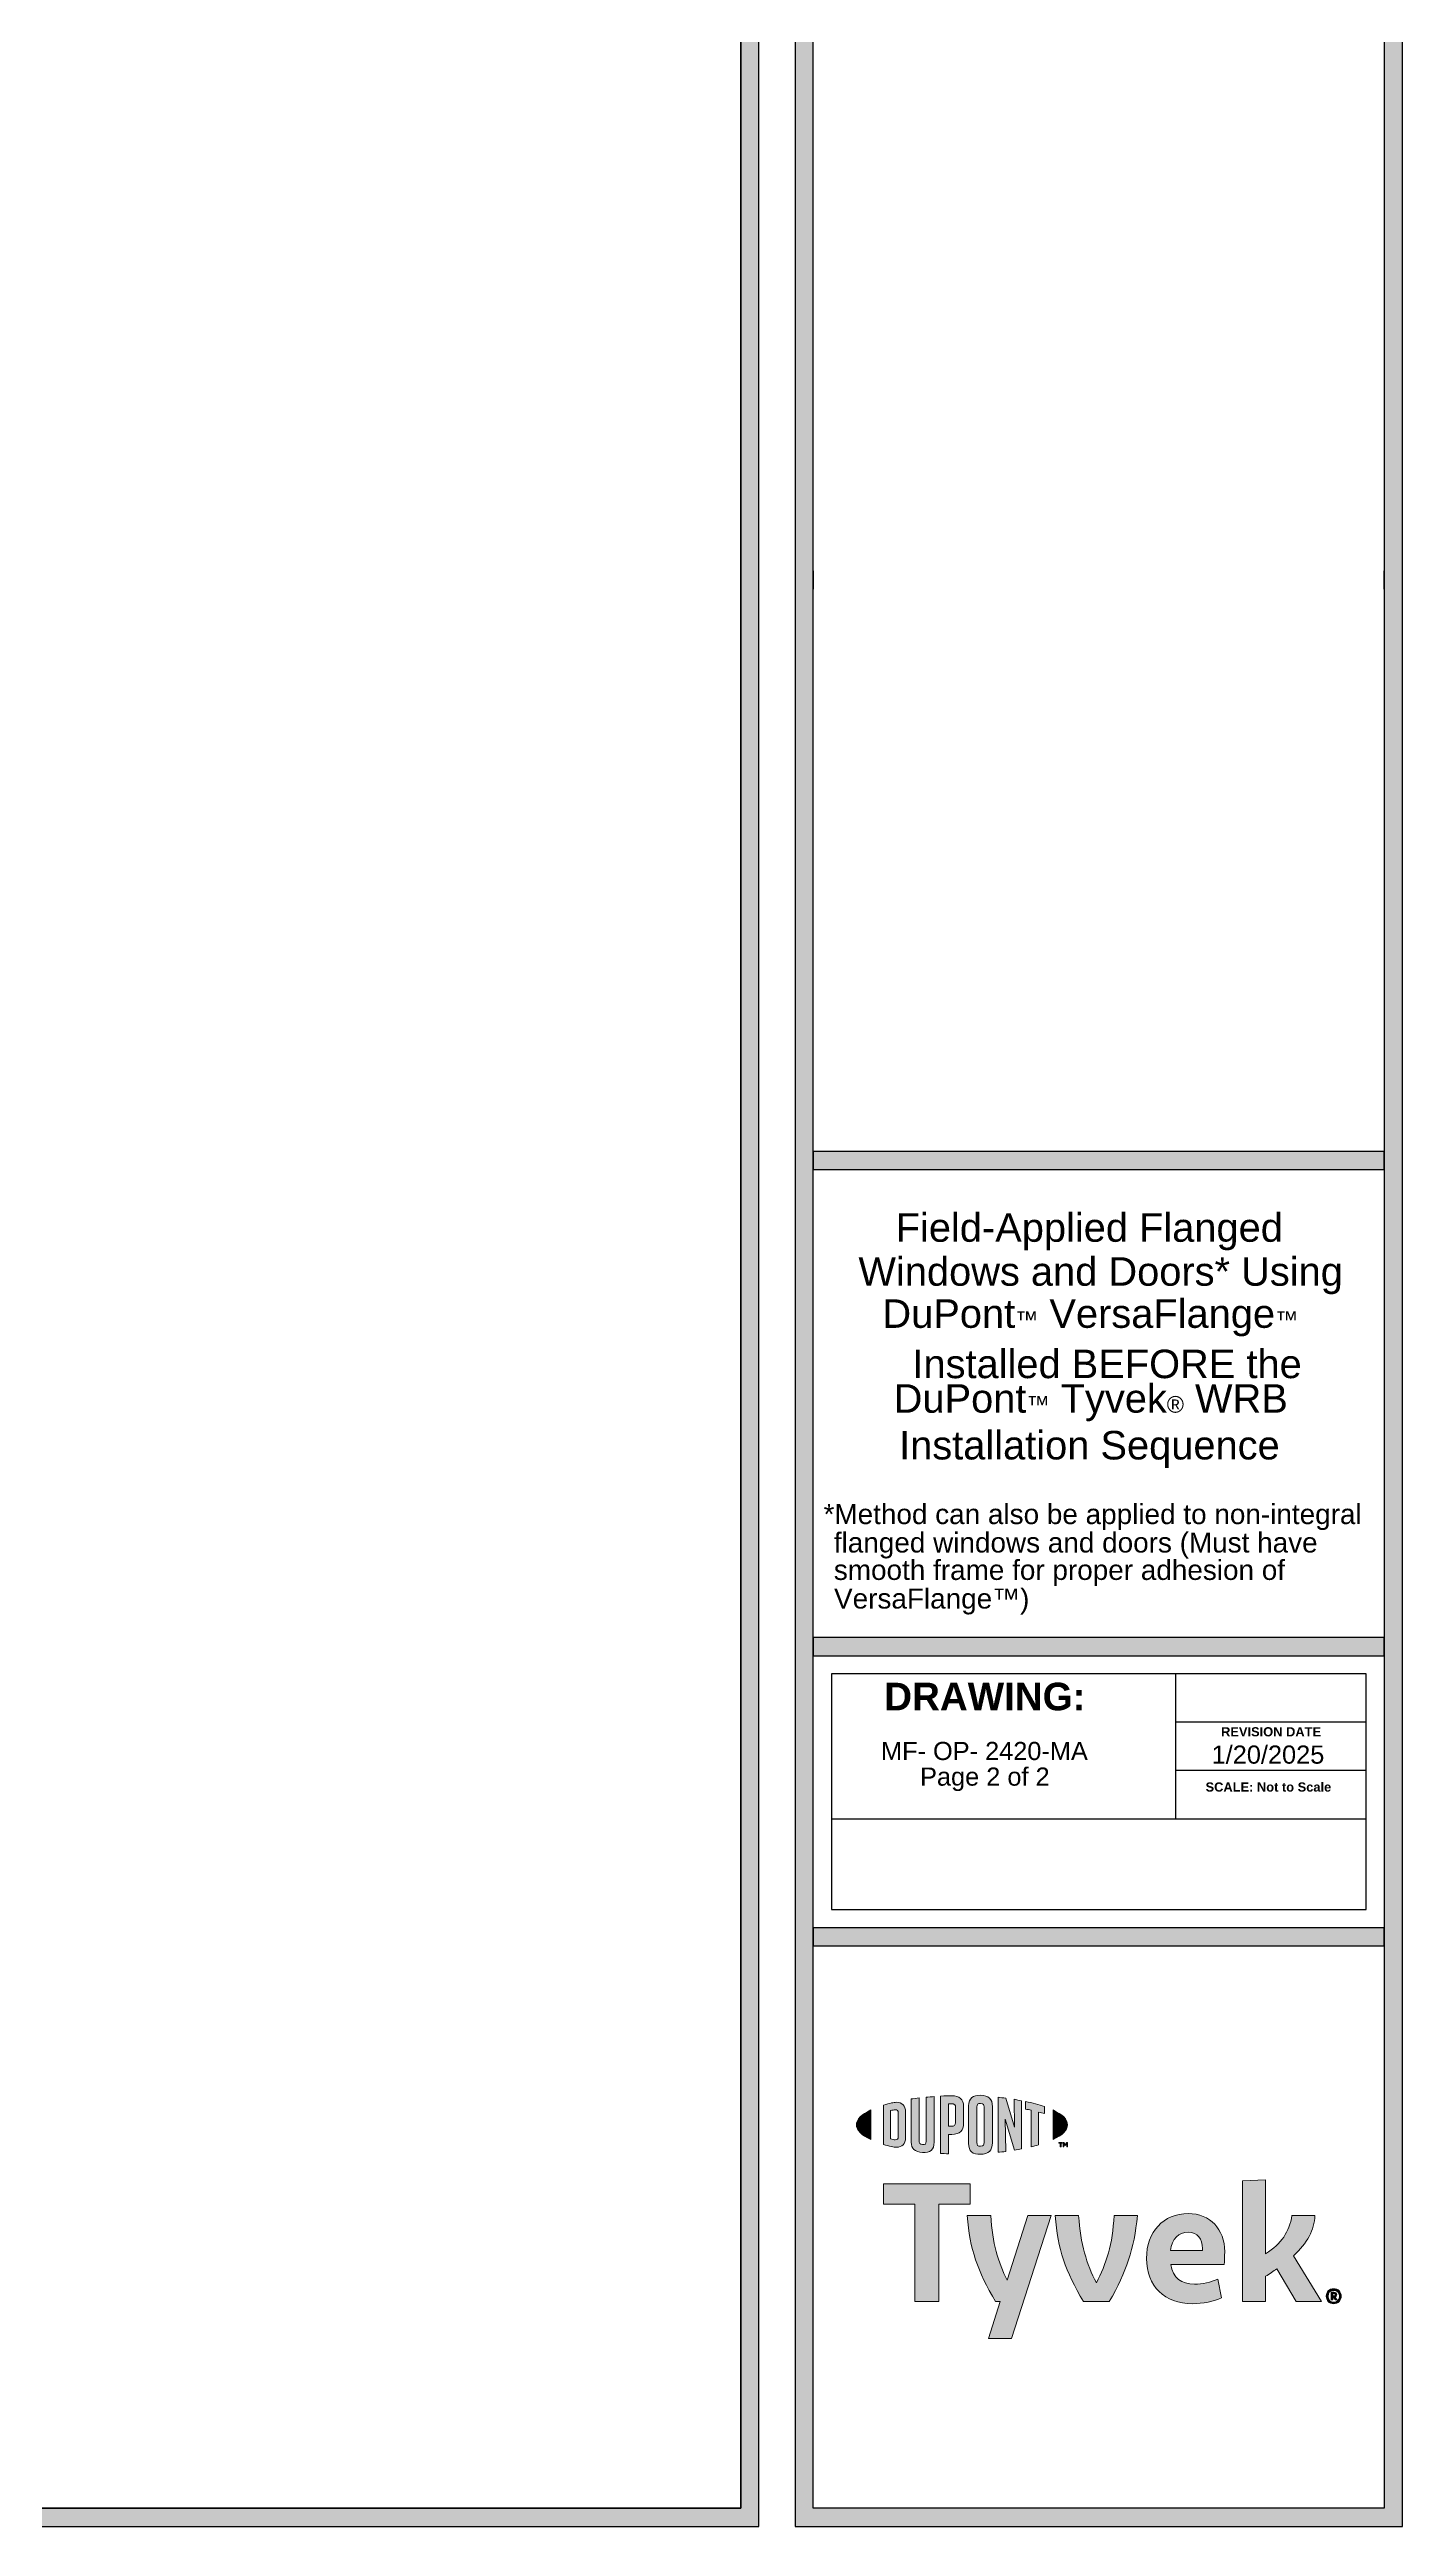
# Model space of a CAD drawing. Extents: x -1140 to 5605, y -816 to 2382.
# Drawn here: x 4934 to 5605, y -733 to 496 of the extents above; entities that cross this region are included whole.
import ezdxf

# ---------------------------------------------------------------- set-up
doc = ezdxf.new("R2010")
doc.units = 0
doc.header["$MEASUREMENT"] = 0
doc.layers.get('0').update_dxf_attribs({"lineweight": 0})
for name, color, linetype, lineweight in [('G-ANNO-TTLB', 7, 'Continuous', 0), ('Isolation Mode', 7, 'Continuous', 0), ('TYVEK', 7, 'Continuous', 0)]:
    doc.layers.add(name, color=color, linetype=linetype, lineweight=lineweight)

# ---------------------------------------------------------------- blocks, each defined once
blk = doc.blocks.new('Block_8')
at = {"layer": 'G-ANNO-TTLB', "true_color": 0xe11b22, "transparency": 33554687}
h = blk.add_hatch(color=242, dxfattribs=at)
h.dxf.hatch_style = 2
edge = h.paths.add_edge_path()
edge.add_spline(control_points=[(5334, -533.9), (5334, -536.6), (5336.6, -539.1), (5341.1, -541.3), (5341.1, -541.3), (5341.1, -526.6), (5341.1, -526.6), (5336.6, -528.8), (5334, -531.2), (5334, -533.9)], knot_values=[0, 0, 0, 0, 1, 1, 1, 2, 2, 2, 3, 3, 3, 3], degree=3, periodic=0)
h = blk.add_hatch(color=242, dxfattribs=at)
h.dxf.hatch_style = 2
edge = h.paths.add_edge_path()
edge.add_spline(control_points=[(5354.8, -539.9), (5354.8, -541), (5354.1, -541.4), (5353.3, -541.4), (5352.7, -541.4), (5351.7, -541.2), (5350.9, -540.9), (5350.9, -540.9), (5350.9, -526.9), (5350.9, -526.9), (5351.7, -526.7), (5352.7, -526.5), (5353.3, -526.5), (5354.1, -526.5), (5354.8, -526.9), (5354.8, -528), (5354.8, -528), (5354.8, -539.9), (5354.8, -539.9)], knot_values=[0, 0, 0, 0, 1, 1, 1, 2, 2, 2, 3, 3, 3, 4, 4, 4, 5, 5, 5, 6, 6, 6, 6], degree=3, periodic=0)
edge = h.paths.add_edge_path()
edge.add_spline(control_points=[(5353.8, -522.8), (5352.6, -522.8), (5350.7, -523.2), (5347.4, -524.2), (5347.4, -524.2), (5347.4, -543.7), (5347.4, -543.7), (5350.3, -544.5), (5352.6, -545.1), (5353.8, -545.1), (5356.8, -545.1), (5358.4, -543.3), (5358.4, -540.4), (5358.4, -540.4), (5358.4, -527.5), (5358.4, -527.5), (5358.4, -524.6), (5356.8, -522.8), (5353.8, -522.8)], knot_values=[0, 0, 0, 0, 1, 1, 1, 2, 2, 2, 3, 3, 3, 4, 4, 4, 5, 5, 5, 6, 6, 6, 6], degree=3, periodic=0)
h = blk.add_hatch(color=242, dxfattribs=at)
h.dxf.hatch_style = 2
edge = h.paths.add_edge_path()
edge.add_spline(control_points=[(5368.6, -542.2), (5368.6, -543.3), (5368.2, -544), (5366.8, -543.8), (5365.4, -543.7), (5365.1, -543.1), (5365.1, -541.8), (5365.1, -541.8), (5365.1, -520.6), (5365.1, -520.6), (5364.1, -520.7), (5362.1, -521), (5361.2, -521.1), (5361.2, -521.1), (5361.2, -542.5), (5361.2, -542.5), (5361.2, -545.9), (5362.9, -547.2), (5366.8, -547.7), (5370.4, -548.1), (5372.6, -546.3), (5372.6, -542.5), (5372.6, -542.5), (5372.6, -519.9), (5372.6, -519.9), (5371.8, -520), (5369.4, -520.2), (5368.6, -520.3), (5368.6, -520.3), (5368.6, -542.2), (5368.6, -542.2)], knot_values=[0, 0, 0, 0, 1, 1, 1, 2, 2, 2, 3, 3, 3, 4, 4, 4, 5, 5, 5, 6, 6, 6, 7, 7, 7, 8, 8, 8, 9, 9, 9, 10, 10, 10, 10], degree=3, periodic=0)
h = blk.add_hatch(color=242, dxfattribs=at)
h.dxf.hatch_style = 2
edge = h.paths.add_edge_path()
edge.add_spline(control_points=[(5383.2, -532.9), (5383.2, -534.1), (5382.7, -534.7), (5381.1, -534.7), (5381.1, -534.7), (5379.7, -534.7), (5379.7, -534.7), (5379.7, -534.7), (5379.7, -523.5), (5379.7, -523.5), (5380.3, -523.5), (5380.7, -523.5), (5381, -523.5), (5382.8, -523.5), (5383.2, -524.1), (5383.2, -525.4), (5383.2, -525.4), (5383.2, -532.9), (5383.2, -532.9)], knot_values=[0, 0, 0, 0, 1, 1, 1, 2, 2, 2, 3, 3, 3, 4, 4, 4, 5, 5, 5, 6, 6, 6, 6], degree=3, periodic=0)
edge = h.paths.add_edge_path()
edge.add_spline(control_points=[(5381.3, -519.5), (5380.6, -519.5), (5378, -519.6), (5375.7, -519.7), (5375.7, -519.7), (5375.7, -548.2), (5375.7, -548.2), (5376.5, -548.2), (5378.6, -548.3), (5379.7, -548.3), (5379.7, -548.3), (5379.7, -538.7), (5379.7, -538.7), (5379.7, -538.7), (5381.3, -538.7), (5381.3, -538.7), (5385.5, -538.7), (5387.2, -536.8), (5387.2, -533.2), (5387.2, -533.2), (5387.2, -524.8), (5387.2, -524.8), (5387.2, -521.3), (5385.2, -519.5), (5381.3, -519.5)], knot_values=[0, 0, 0, 0, 1, 1, 1, 2, 2, 2, 3, 3, 3, 4, 4, 4, 5, 5, 5, 6, 6, 6, 7, 7, 7, 8, 8, 8, 8], degree=3, periodic=0)
h = blk.add_hatch(color=242, dxfattribs=at)
h.dxf.hatch_style = 2
edge = h.paths.add_edge_path()
edge.add_spline(control_points=[(5397.4, -542.8), (5397.4, -543.9), (5397.1, -544.5), (5395.6, -544.6), (5394.2, -544.6), (5393.8, -544), (5393.8, -542.8), (5393.8, -542.8), (5393.8, -525.1), (5393.8, -525.1), (5393.8, -523.9), (5394.2, -523.3), (5395.6, -523.3), (5397.1, -523.4), (5397.4, -524), (5397.4, -525.1), (5397.4, -525.1), (5397.4, -542.8), (5397.4, -542.8)], knot_values=[0, 0, 0, 0, 1, 1, 1, 2, 2, 2, 3, 3, 3, 4, 4, 4, 5, 5, 5, 6, 6, 6, 6], degree=3, periodic=0)
edge = h.paths.add_edge_path()
edge.add_spline(control_points=[(5395.6, -519.3), (5391.9, -519.2), (5389.7, -520.8), (5389.7, -524.5), (5389.7, -524.5), (5389.7, -543.1), (5389.7, -543.1), (5389.7, -547.1), (5391.7, -548.7), (5395.6, -548.6), (5399.5, -548.4), (5401.5, -546.9), (5401.5, -542.7), (5401.5, -542.7), (5401.5, -525), (5401.5, -525), (5401.5, -521), (5399.7, -519.5), (5395.6, -519.3)], knot_values=[0, 0, 0, 0, 1, 1, 1, 2, 2, 2, 3, 3, 3, 4, 4, 4, 5, 5, 5, 6, 6, 6, 6], degree=3, periodic=0)
h = blk.add_hatch(color=242, dxfattribs=at)
h.dxf.hatch_style = 2
edge = h.paths.add_edge_path()
edge.add_spline(control_points=[(5412.5, -535.2), (5412.5, -535.2), (5408.1, -520.7), (5408.1, -520.7), (5406.9, -520.6), (5405.5, -520.4), (5404.3, -520.3), (5404.3, -520.3), (5404.3, -547.6), (5404.3, -547.6), (5405.1, -547.5), (5407.1, -547.3), (5408.2, -547.2), (5408.2, -547.2), (5407.9, -531.1), (5407.9, -531.1), (5407.9, -531.1), (5412.5, -546.5), (5412.5, -546.5), (5413.5, -546.4), (5415, -546.1), (5416, -545.9), (5416, -545.9), (5416, -522), (5416, -522), (5415, -521.8), (5413.1, -521.5), (5412.3, -521.3), (5412.3, -521.3), (5412.5, -535.2), (5412.5, -535.2)], knot_values=[0, 0, 0, 0, 1, 1, 1, 2, 2, 2, 3, 3, 3, 4, 4, 4, 5, 5, 5, 6, 6, 6, 7, 7, 7, 8, 8, 8, 9, 9, 9, 10, 10, 10, 10], degree=3, periodic=0)
h = blk.add_hatch(color=242, dxfattribs=at)
h.dxf.hatch_style = 2
edge = h.paths.add_edge_path()
edge.add_spline(control_points=[(5417.9, -526.2), (5418.9, -526.3), (5419.9, -526.5), (5420.8, -526.7), (5420.8, -526.7), (5420.8, -544.9), (5420.8, -544.9), (5421.7, -544.7), (5423.3, -544.2), (5424.4, -543.9), (5424.4, -543.9), (5424.4, -527.6), (5424.4, -527.6), (5425.5, -527.9), (5426.4, -528.1), (5427.3, -528.4), (5427.3, -528.4), (5427.3, -524.9), (5427.3, -524.9), (5424.5, -523.9), (5421.5, -523.1), (5417.9, -522.4), (5417.9, -522.4), (5417.9, -526.2), (5417.9, -526.2)], knot_values=[0, 0, 0, 0, 1, 1, 1, 2, 2, 2, 3, 3, 3, 4, 4, 4, 5, 5, 5, 6, 6, 6, 7, 7, 7, 8, 8, 8, 8], degree=3, periodic=0)
h = blk.add_hatch(color=242, dxfattribs=at)
h.dxf.hatch_style = 2
edge = h.paths.add_edge_path()
edge.add_spline(control_points=[(5438.8, -533.9), (5438.8, -536.6), (5436.2, -539.1), (5431.6, -541.3), (5431.6, -541.3), (5431.6, -526.6), (5431.6, -526.6), (5436.2, -528.8), (5438.8, -531.2), (5438.8, -533.9)], knot_values=[0, 0, 0, 0, 1, 1, 1, 2, 2, 2, 3, 3, 3, 3], degree=3, periodic=0)
h = blk.add_hatch(color=242, dxfattribs=at)
h.dxf.hatch_style = 2
edge = h.paths.add_edge_path()
edge.add_spline(control_points=[(5436.7, -542.7), (5436.7, -542.7), (5437.1, -542.7), (5437.1, -542.7), (5437.1, -542.7), (5437.7, -543.7), (5437.7, -543.7), (5437.7, -543.7), (5438.4, -542.7), (5438.4, -542.7), (5438.4, -542.7), (5438.8, -542.7), (5438.8, -542.7), (5438.8, -542.7), (5438.8, -544.8), (5438.8, -544.8), (5438.8, -544.8), (5438.4, -544.8), (5438.4, -544.8), (5438.4, -544.8), (5438.4, -543.3), (5438.4, -543.3), (5438.4, -543.3), (5437.7, -544.3), (5437.7, -544.3), (5437.7, -544.3), (5437.7, -544.3), (5437.7, -544.3), (5437.7, -544.3), (5437, -543.3), (5437, -543.3), (5437, -543.3), (5437, -544.8), (5437, -544.8), (5437, -544.8), (5436.7, -544.8), (5436.7, -544.8), (5436.7, -544.8), (5436.7, -542.7), (5436.7, -542.7)], knot_values=[0, 0, 0, 0, 1, 1, 1, 2, 2, 2, 3, 3, 3, 4, 4, 4, 5, 5, 5, 6, 6, 6, 7, 7, 7, 8, 8, 8, 9, 9, 9, 10, 10, 10, 11, 11, 11, 12, 12, 12, 13, 13, 13, 13], degree=3, periodic=0)
edge = h.paths.add_edge_path()
edge.add_spline(control_points=[(5435.1, -543.1), (5435.1, -543.1), (5434.5, -543.1), (5434.5, -543.1), (5434.5, -543.1), (5434.5, -542.7), (5434.5, -542.7), (5434.5, -542.7), (5436.2, -542.7), (5436.2, -542.7), (5436.2, -542.7), (5436.2, -543.1), (5436.2, -543.1), (5436.2, -543.1), (5435.6, -543.1), (5435.6, -543.1), (5435.6, -543.1), (5435.6, -544.8), (5435.6, -544.8), (5435.6, -544.8), (5435.1, -544.8), (5435.1, -544.8), (5435.1, -544.8), (5435.1, -543.1), (5435.1, -543.1)], knot_values=[0, 0, 0, 0, 1, 1, 1, 2, 2, 2, 3, 3, 3, 4, 4, 4, 5, 5, 5, 6, 6, 6, 7, 7, 7, 8, 8, 8, 8], degree=3, periodic=0)
at = {"layer": 'G-ANNO-TTLB'}
for points, knots in [([(5334, -533.9), (5334, -536.6), (5336.6, -539.1), (5341.1, -541.3), (5341.1, -541.3), (5341.1, -526.6), (5341.1, -526.6), (5336.6, -528.8), (5334, -531.2), (5334, -533.9)], [0, 0, 0, 0, 1, 1, 1, 2, 2, 2, 3, 3, 3, 3]), ([(5353.8, -522.8), (5352.6, -522.8), (5350.7, -523.2), (5347.4, -524.2), (5347.4, -524.2), (5347.4, -543.7), (5347.4, -543.7), (5350.3, -544.5), (5352.6, -545.1), (5353.8, -545.1), (5356.8, -545.1), (5358.4, -543.3), (5358.4, -540.4), (5358.4, -540.4), (5358.4, -527.5), (5358.4, -527.5), (5358.4, -524.6), (5356.8, -522.8), (5353.8, -522.8)], [0, 0, 0, 0, 1, 1, 1, 2, 2, 2, 3, 3, 3, 4, 4, 4, 5, 5, 5, 6, 6, 6, 6]), ([(5354.8, -539.9), (5354.8, -541), (5354.1, -541.4), (5353.3, -541.4), (5352.7, -541.4), (5351.7, -541.2), (5350.9, -540.9), (5350.9, -540.9), (5350.9, -526.9), (5350.9, -526.9), (5351.7, -526.7), (5352.7, -526.5), (5353.3, -526.5), (5354.1, -526.5), (5354.8, -526.9), (5354.8, -528), (5354.8, -528), (5354.8, -539.9), (5354.8, -539.9)], [0, 0, 0, 0, 1, 1, 1, 2, 2, 2, 3, 3, 3, 4, 4, 4, 5, 5, 5, 6, 6, 6, 6]), ([(5368.6, -542.2), (5368.6, -543.3), (5368.2, -544), (5366.8, -543.8), (5365.4, -543.7), (5365.1, -543.1), (5365.1, -541.8), (5365.1, -541.8), (5365.1, -520.6), (5365.1, -520.6), (5364.1, -520.7), (5362.1, -521), (5361.2, -521.1), (5361.2, -521.1), (5361.2, -542.5), (5361.2, -542.5), (5361.2, -545.9), (5362.9, -547.2), (5366.8, -547.7), (5370.4, -548.1), (5372.6, -546.3), (5372.6, -542.5), (5372.6, -542.5), (5372.6, -519.9), (5372.6, -519.9), (5371.8, -520), (5369.4, -520.2), (5368.6, -520.3), (5368.6, -520.3), (5368.6, -542.2), (5368.6, -542.2)], [0, 0, 0, 0, 1, 1, 1, 2, 2, 2, 3, 3, 3, 4, 4, 4, 5, 5, 5, 6, 6, 6, 7, 7, 7, 8, 8, 8, 9, 9, 9, 10, 10, 10, 10]), ([(5381.3, -519.5), (5380.6, -519.5), (5378, -519.6), (5375.7, -519.7), (5375.7, -519.7), (5375.7, -548.2), (5375.7, -548.2), (5376.5, -548.2), (5378.6, -548.3), (5379.7, -548.3), (5379.7, -548.3), (5379.7, -538.7), (5379.7, -538.7), (5379.7, -538.7), (5381.3, -538.7), (5381.3, -538.7), (5385.5, -538.7), (5387.2, -536.8), (5387.2, -533.2), (5387.2, -533.2), (5387.2, -524.8), (5387.2, -524.8), (5387.2, -521.3), (5385.2, -519.5), (5381.3, -519.5)], [0, 0, 0, 0, 1, 1, 1, 2, 2, 2, 3, 3, 3, 4, 4, 4, 5, 5, 5, 6, 6, 6, 7, 7, 7, 8, 8, 8, 8]), ([(5383.2, -532.9), (5383.2, -534.1), (5382.7, -534.7), (5381.1, -534.7), (5381.1, -534.7), (5379.7, -534.7), (5379.7, -534.7), (5379.7, -534.7), (5379.7, -523.5), (5379.7, -523.5), (5380.3, -523.5), (5380.7, -523.5), (5381, -523.5), (5382.8, -523.5), (5383.2, -524.1), (5383.2, -525.4), (5383.2, -525.4), (5383.2, -532.9), (5383.2, -532.9)], [0, 0, 0, 0, 1, 1, 1, 2, 2, 2, 3, 3, 3, 4, 4, 4, 5, 5, 5, 6, 6, 6, 6]), ([(5395.6, -519.3), (5391.9, -519.2), (5389.7, -520.8), (5389.7, -524.5), (5389.7, -524.5), (5389.7, -543.1), (5389.7, -543.1), (5389.7, -547.1), (5391.7, -548.7), (5395.6, -548.6), (5399.5, -548.4), (5401.5, -546.9), (5401.5, -542.7), (5401.5, -542.7), (5401.5, -525), (5401.5, -525), (5401.5, -521), (5399.7, -519.5), (5395.6, -519.3)], [0, 0, 0, 0, 1, 1, 1, 2, 2, 2, 3, 3, 3, 4, 4, 4, 5, 5, 5, 6, 6, 6, 6]), ([(5397.4, -542.8), (5397.4, -543.9), (5397.1, -544.5), (5395.6, -544.6), (5394.2, -544.6), (5393.8, -544), (5393.8, -542.8), (5393.8, -542.8), (5393.8, -525.1), (5393.8, -525.1), (5393.8, -523.9), (5394.2, -523.3), (5395.6, -523.3), (5397.1, -523.4), (5397.4, -524), (5397.4, -525.1), (5397.4, -525.1), (5397.4, -542.8), (5397.4, -542.8)], [0, 0, 0, 0, 1, 1, 1, 2, 2, 2, 3, 3, 3, 4, 4, 4, 5, 5, 5, 6, 6, 6, 6]), ([(5412.5, -535.2), (5412.5, -535.2), (5408.1, -520.7), (5408.1, -520.7), (5406.9, -520.6), (5405.5, -520.4), (5404.3, -520.3), (5404.3, -520.3), (5404.3, -547.6), (5404.3, -547.6), (5405.1, -547.5), (5407.1, -547.3), (5408.2, -547.2), (5408.2, -547.2), (5407.9, -531.1), (5407.9, -531.1), (5407.9, -531.1), (5412.5, -546.5), (5412.5, -546.5), (5413.5, -546.4), (5415, -546.1), (5416, -545.9), (5416, -545.9), (5416, -522), (5416, -522), (5415, -521.8), (5413.1, -521.5), (5412.3, -521.3), (5412.3, -521.3), (5412.5, -535.2), (5412.5, -535.2)], [0, 0, 0, 0, 1, 1, 1, 2, 2, 2, 3, 3, 3, 4, 4, 4, 5, 5, 5, 6, 6, 6, 7, 7, 7, 8, 8, 8, 9, 9, 9, 10, 10, 10, 10]), ([(5417.9, -526.2), (5418.9, -526.3), (5419.9, -526.5), (5420.8, -526.7), (5420.8, -526.7), (5420.8, -544.9), (5420.8, -544.9), (5421.7, -544.7), (5423.3, -544.2), (5424.4, -543.9), (5424.4, -543.9), (5424.4, -527.6), (5424.4, -527.6), (5425.5, -527.9), (5426.4, -528.1), (5427.3, -528.4), (5427.3, -528.4), (5427.3, -524.9), (5427.3, -524.9), (5424.5, -523.9), (5421.5, -523.1), (5417.9, -522.4), (5417.9, -522.4), (5417.9, -526.2), (5417.9, -526.2)], [0, 0, 0, 0, 1, 1, 1, 2, 2, 2, 3, 3, 3, 4, 4, 4, 5, 5, 5, 6, 6, 6, 7, 7, 7, 8, 8, 8, 8]), ([(5438.8, -533.9), (5438.8, -536.6), (5436.2, -539.1), (5431.6, -541.3), (5431.6, -541.3), (5431.6, -526.6), (5431.6, -526.6), (5436.2, -528.8), (5438.8, -531.2), (5438.8, -533.9)], [0, 0, 0, 0, 1, 1, 1, 2, 2, 2, 3, 3, 3, 3]), ([(5435.1, -543.1), (5435.1, -543.1), (5434.5, -543.1), (5434.5, -543.1), (5434.5, -543.1), (5434.5, -542.7), (5434.5, -542.7), (5434.5, -542.7), (5436.2, -542.7), (5436.2, -542.7), (5436.2, -542.7), (5436.2, -543.1), (5436.2, -543.1), (5436.2, -543.1), (5435.6, -543.1), (5435.6, -543.1), (5435.6, -543.1), (5435.6, -544.8), (5435.6, -544.8), (5435.6, -544.8), (5435.1, -544.8), (5435.1, -544.8), (5435.1, -544.8), (5435.1, -543.1), (5435.1, -543.1)], [0, 0, 0, 0, 1, 1, 1, 2, 2, 2, 3, 3, 3, 4, 4, 4, 5, 5, 5, 6, 6, 6, 7, 7, 7, 8, 8, 8, 8]), ([(5436.7, -542.7), (5436.7, -542.7), (5437.1, -542.7), (5437.1, -542.7), (5437.1, -542.7), (5437.7, -543.7), (5437.7, -543.7), (5437.7, -543.7), (5438.4, -542.7), (5438.4, -542.7), (5438.4, -542.7), (5438.8, -542.7), (5438.8, -542.7), (5438.8, -542.7), (5438.8, -544.8), (5438.8, -544.8), (5438.8, -544.8), (5438.4, -544.8), (5438.4, -544.8), (5438.4, -544.8), (5438.4, -543.3), (5438.4, -543.3), (5438.4, -543.3), (5437.7, -544.3), (5437.7, -544.3), (5437.7, -544.3), (5437.7, -544.3), (5437.7, -544.3), (5437.7, -544.3), (5437, -543.3), (5437, -543.3), (5437, -543.3), (5437, -544.8), (5437, -544.8), (5437, -544.8), (5436.7, -544.8), (5436.7, -544.8), (5436.7, -544.8), (5436.7, -542.7), (5436.7, -542.7)], [0, 0, 0, 0, 1, 1, 1, 2, 2, 2, 3, 3, 3, 4, 4, 4, 5, 5, 5, 6, 6, 6, 7, 7, 7, 8, 8, 8, 9, 9, 9, 10, 10, 10, 11, 11, 11, 12, 12, 12, 13, 13, 13, 13])]:
    blk.add_open_spline(points, degree=3, knots=knots, dxfattribs=at)
blk = doc.blocks.new('Block_12')
at = {"layer": 'G-ANNO-TTLB', "true_color": 0x17477e, "transparency": 33554687}
h = blk.add_hatch(color=156, dxfattribs=at)
h.dxf.hatch_style = 2
h.paths.add_polyline_path([(5390.4, -563.2), (5347.4, -563.2), (5347.4, -573.4), (5363, -573.4), (5363, -621.7), (5374.9, -621.7), (5374.9, -573.4), (5390.4, -573.4)])
h = blk.add_hatch(color=156, dxfattribs=at)
h.dxf.hatch_style = 2
edge = h.paths.add_edge_path()
edge.add_spline(control_points=[(5551, -598.9), (5551, -598.9), (5564.9, -621.7), (5564.9, -621.7), (5564.9, -621.7), (5552.3, -621.7), (5552.3, -621.7), (5552.3, -621.7), (5542.7, -605.4), (5542.7, -605.4), (5541, -606.6), (5539.1, -607.9), (5537.1, -609.1), (5537.1, -609.1), (5537.1, -621.7), (5537.1, -621.7), (5537.1, -621.7), (5525.6, -621.7), (5525.6, -621.7), (5525.6, -621.7), (5525.6, -561.8), (5525.6, -561.8), (5525.6, -561.8), (5537.1, -561.2), (5537.1, -561.2), (5537.1, -561.2), (5537.1, -598), (5537.1, -598), (5545, -592.9), (5548.8, -587.1), (5550.2, -579), (5550.2, -579), (5561.6, -579), (5561.6, -579), (5561.3, -586.2), (5557.7, -592.6), (5551, -598.9)], knot_values=[0, 0, 0, 0, 1, 1, 1, 2, 2, 2, 3, 3, 3, 4, 4, 4, 5, 5, 5, 6, 6, 6, 7, 7, 7, 8, 8, 8, 9, 9, 9, 10, 10, 10, 11, 11, 11, 12, 12, 12, 12], degree=3, periodic=0)
h = blk.add_hatch(color=156, dxfattribs=at)
h.dxf.hatch_style = 2
edge = h.paths.add_edge_path()
edge.add_spline(control_points=[(5461.9, -579), (5461.2, -593.3), (5458, -602.9), (5453.1, -612.4), (5448.3, -602.9), (5445.2, -593.3), (5444.3, -579), (5444.3, -579), (5432.7, -579), (5432.7, -579), (5434, -595.8), (5437.7, -606.5), (5446.7, -621.7), (5446.7, -621.7), (5459.5, -621.7), (5459.5, -621.7), (5468.2, -606.5), (5471.8, -595.8), (5473.5, -579), (5473.5, -579), (5461.9, -579), (5461.9, -579)], knot_values=[0, 0, 0, 0, 1, 1, 1, 2, 2, 2, 3, 3, 3, 4, 4, 4, 5, 5, 5, 6, 6, 6, 7, 7, 7, 7], degree=3, periodic=0)
h = blk.add_hatch(color=156, dxfattribs=at)
h.dxf.hatch_style = 2
edge = h.paths.add_edge_path()
edge.add_spline(control_points=[(5489.9, -596.3), (5489.9, -596.3), (5505.8, -596.3), (5505.8, -596.3), (5505.8, -596.3), (5505.8, -595.3), (5505.8, -595.3), (5505.8, -590.6), (5503.3, -587.2), (5498.7, -587.2), (5493.9, -587.2), (5490.7, -590.6), (5489.9, -596.3)], knot_values=[0, 0, 0, 0, 1, 1, 1, 2, 2, 2, 3, 3, 3, 4, 4, 4, 4], degree=3, periodic=0)
edge = h.paths.add_edge_path()
edge.add_spline(control_points=[(5515.2, -619.8), (5511.6, -621.5), (5506.1, -622.7), (5500.6, -622.7), (5487.2, -622.7), (5478, -614.1), (5478, -600.3), (5478, -587), (5486.4, -578), (5498.7, -578), (5509.6, -578), (5516.8, -585.7), (5516.8, -596.9), (5516.8, -599.4), (5516.7, -601.6), (5516.5, -603.3), (5516.5, -603.3), (5490.1, -603.3), (5490.1, -603.3), (5491.2, -610), (5495.1, -613), (5501.8, -613), (5505.9, -613), (5509.8, -612.1), (5513.4, -610.5), (5513.4, -610.5), (5515.2, -619.8), (5515.2, -619.8)], knot_values=[0, 0, 0, 0, 1, 1, 1, 2, 2, 2, 3, 3, 3, 4, 4, 4, 5, 5, 5, 6, 6, 6, 7, 7, 7, 8, 8, 8, 9, 9, 9, 9], degree=3, periodic=0)
at = {"layer": 'G-ANNO-TTLB'}
blk.add_lwpolyline([(5390.4, -563.2), (5347.4, -563.2), (5347.4, -573.4), (5363, -573.4), (5363, -621.7), (5374.9, -621.7), (5374.9, -573.4), (5390.4, -573.4)], close=True, dxfattribs=at)
for points, knots in [([(5551, -598.9), (5551, -598.9), (5564.9, -621.7), (5564.9, -621.7), (5564.9, -621.7), (5552.3, -621.7), (5552.3, -621.7), (5552.3, -621.7), (5542.7, -605.4), (5542.7, -605.4), (5541, -606.6), (5539.1, -607.9), (5537.1, -609.1), (5537.1, -609.1), (5537.1, -621.7), (5537.1, -621.7), (5537.1, -621.7), (5525.6, -621.7), (5525.6, -621.7), (5525.6, -621.7), (5525.6, -561.8), (5525.6, -561.8), (5525.6, -561.8), (5537.1, -561.2), (5537.1, -561.2), (5537.1, -561.2), (5537.1, -598), (5537.1, -598), (5545, -592.9), (5548.8, -587.1), (5550.2, -579), (5550.2, -579), (5561.6, -579), (5561.6, -579), (5561.3, -586.2), (5557.7, -592.6), (5551, -598.9)], [0, 0, 0, 0, 1, 1, 1, 2, 2, 2, 3, 3, 3, 4, 4, 4, 5, 5, 5, 6, 6, 6, 7, 7, 7, 8, 8, 8, 9, 9, 9, 10, 10, 10, 11, 11, 11, 12, 12, 12, 12]), ([(5461.9, -579), (5461.2, -593.3), (5458, -602.9), (5453.1, -612.4), (5448.3, -602.9), (5445.2, -593.3), (5444.3, -579), (5444.3, -579), (5432.7, -579), (5432.7, -579), (5434, -595.8), (5437.7, -606.5), (5446.7, -621.7), (5446.7, -621.7), (5459.5, -621.7), (5459.5, -621.7), (5468.2, -606.5), (5471.8, -595.8), (5473.5, -579), (5473.5, -579), (5461.9, -579), (5461.9, -579)], [0, 0, 0, 0, 1, 1, 1, 2, 2, 2, 3, 3, 3, 4, 4, 4, 5, 5, 5, 6, 6, 6, 7, 7, 7, 7]), ([(5515.2, -619.8), (5511.6, -621.5), (5506.1, -622.7), (5500.6, -622.7), (5487.2, -622.7), (5478, -614.1), (5478, -600.3), (5478, -587), (5486.4, -578), (5498.7, -578), (5509.6, -578), (5516.8, -585.7), (5516.8, -596.9), (5516.8, -599.4), (5516.7, -601.6), (5516.5, -603.3), (5516.5, -603.3), (5490.1, -603.3), (5490.1, -603.3), (5491.2, -610), (5495.1, -613), (5501.8, -613), (5505.9, -613), (5509.8, -612.1), (5513.4, -610.5), (5513.4, -610.5), (5515.2, -619.8), (5515.2, -619.8)], [0, 0, 0, 0, 1, 1, 1, 2, 2, 2, 3, 3, 3, 4, 4, 4, 5, 5, 5, 6, 6, 6, 7, 7, 7, 8, 8, 8, 9, 9, 9, 9]), ([(5489.9, -596.3), (5489.9, -596.3), (5505.8, -596.3), (5505.8, -596.3), (5505.8, -596.3), (5505.8, -595.3), (5505.8, -595.3), (5505.8, -590.6), (5503.3, -587.2), (5498.7, -587.2), (5493.9, -587.2), (5490.7, -590.6), (5489.9, -596.3)], [0, 0, 0, 0, 1, 1, 1, 2, 2, 2, 3, 3, 3, 4, 4, 4, 4])]:
    blk.add_open_spline(points, degree=3, knots=knots, dxfattribs=at)
blk = doc.blocks.new('Block_11')
at = {"layer": 'G-ANNO-TTLB', "true_color": 0x17477e, "transparency": 33554687}
h = blk.add_hatch(color=156, dxfattribs=at)
h.dxf.hatch_style = 2
edge = h.paths.add_edge_path()
edge.add_spline(control_points=[(5419.1, -579), (5419.1, -579), (5408.8, -611.1), (5408.8, -611.1), (5404.4, -602.1), (5401.5, -592.6), (5400.7, -579), (5400.7, -579), (5389, -579), (5389, -579), (5390.3, -595.8), (5394.1, -606.5), (5403.1, -621.7), (5403.1, -621.7), (5405.4, -621.7), (5405.4, -621.7), (5405.4, -621.7), (5399.5, -640), (5399.5, -640), (5399.5, -640), (5411, -640), (5411, -640), (5411, -640), (5430.7, -579), (5430.7, -579), (5430.7, -579), (5419.1, -579), (5419.1, -579)], knot_values=[0, 0, 0, 0, 1, 1, 1, 2, 2, 2, 3, 3, 3, 4, 4, 4, 5, 5, 5, 6, 6, 6, 7, 7, 7, 8, 8, 8, 9, 9, 9, 9], degree=3, periodic=0)
at = {"layer": 'G-ANNO-TTLB'}
blk.add_open_spline([(5419.1, -579), (5419.1, -579), (5408.8, -611.1), (5408.8, -611.1), (5404.4, -602.1), (5401.5, -592.6), (5400.7, -579), (5400.7, -579), (5389, -579), (5389, -579), (5390.3, -595.8), (5394.1, -606.5), (5403.1, -621.7), (5403.1, -621.7), (5405.4, -621.7), (5405.4, -621.7), (5405.4, -621.7), (5399.5, -640), (5399.5, -640), (5399.5, -640), (5411, -640), (5411, -640), (5411, -640), (5430.7, -579), (5430.7, -579), (5430.7, -579), (5419.1, -579), (5419.1, -579)], degree=3, knots=[0, 0, 0, 0, 1, 1, 1, 2, 2, 2, 3, 3, 3, 4, 4, 4, 5, 5, 5, 6, 6, 6, 7, 7, 7, 8, 8, 8, 9, 9, 9, 9], dxfattribs=at)
blk.add_blockref('Block_12', (0, 0), dxfattribs=at)
blk = doc.blocks.new('Block_13')
at = {"layer": 'G-ANNO-TTLB', "true_color": 0x17477e, "transparency": 33554687}
h = blk.add_hatch(color=156, dxfattribs=at)
h.dxf.hatch_style = 2
edge = h.paths.add_edge_path()
edge.add_spline(control_points=[(5570.4, -617.7), (5570.4, -617.7), (5570.4, -618.8), (5570.4, -618.8), (5570.4, -618.8), (5570.9, -618.8), (5570.9, -618.8), (5571.3, -618.8), (5571.6, -618.7), (5571.6, -618.3), (5571.6, -617.9), (5571.3, -617.7), (5570.9, -617.7), (5570.9, -617.7), (5570.4, -617.7), (5570.4, -617.7)], knot_values=[0, 0, 0, 0, 1, 1, 1, 2, 2, 2, 3, 3, 3, 4, 4, 4, 5, 5, 5, 5], degree=3, periodic=0)
edge = h.paths.add_edge_path()
edge.add_spline(control_points=[(5569.6, -617), (5569.6, -617), (5570.9, -617), (5570.9, -617), (5571.9, -617), (5572.4, -617.5), (5572.4, -618.3), (5572.4, -618.8), (5572.1, -619.2), (5571.6, -619.4), (5571.9, -619.8), (5572.2, -620.3), (5572.6, -620.8), (5572.6, -620.8), (5571.7, -620.8), (5571.7, -620.8), (5571.3, -620.4), (5571, -619.9), (5570.8, -619.5), (5570.8, -619.5), (5570.4, -619.5), (5570.4, -619.5), (5570.4, -619.5), (5570.4, -620.8), (5570.4, -620.8), (5570.4, -620.8), (5569.6, -620.8), (5569.6, -620.8), (5569.6, -620.8), (5569.6, -617), (5569.6, -617)], knot_values=[0, 0, 0, 0, 1, 1, 1, 2, 2, 2, 3, 3, 3, 4, 4, 4, 5, 5, 5, 6, 6, 6, 7, 7, 7, 8, 8, 8, 9, 9, 9, 10, 10, 10, 10], degree=3, periodic=0)
edge = h.paths.add_edge_path()
edge.add_spline(control_points=[(5570.9, -616.1), (5569.1, -616.1), (5568.1, -617.1), (5568.1, -619), (5568.1, -620.9), (5569.1, -621.9), (5570.9, -621.9), (5572.7, -621.9), (5573.8, -620.9), (5573.8, -619), (5573.8, -617.1), (5572.7, -616.1), (5570.9, -616.1)], knot_values=[0, 0, 0, 0, 1, 1, 1, 2, 2, 2, 3, 3, 3, 4, 4, 4, 4], degree=3, periodic=0)
edge = h.paths.add_edge_path()
edge.add_spline(control_points=[(5570.9, -615.3), (5573.1, -615.3), (5574.6, -616.7), (5574.6, -619), (5574.6, -621.2), (5573.1, -622.7), (5570.9, -622.7), (5568.6, -622.7), (5567.2, -621.2), (5567.2, -619), (5567.2, -616.7), (5568.7, -615.3), (5570.9, -615.3)], knot_values=[0, 0, 0, 0, 1, 1, 1, 2, 2, 2, 3, 3, 3, 4, 4, 4, 4], degree=3, periodic=0)
at = {"layer": 'G-ANNO-TTLB'}
for points, knots in [([(5570.9, -615.3), (5573.1, -615.3), (5574.6, -616.7), (5574.6, -619), (5574.6, -621.2), (5573.1, -622.7), (5570.9, -622.7), (5568.6, -622.7), (5567.2, -621.2), (5567.2, -619), (5567.2, -616.7), (5568.7, -615.3), (5570.9, -615.3)], [0, 0, 0, 0, 1, 1, 1, 2, 2, 2, 3, 3, 3, 4, 4, 4, 4]), ([(5570.9, -616.1), (5569.1, -616.1), (5568.1, -617.1), (5568.1, -619), (5568.1, -620.9), (5569.1, -621.9), (5570.9, -621.9), (5572.7, -621.9), (5573.8, -620.9), (5573.8, -619), (5573.8, -617.1), (5572.7, -616.1), (5570.9, -616.1)], [0, 0, 0, 0, 1, 1, 1, 2, 2, 2, 3, 3, 3, 4, 4, 4, 4]), ([(5569.6, -617), (5569.6, -617), (5570.9, -617), (5570.9, -617), (5571.9, -617), (5572.4, -617.5), (5572.4, -618.3), (5572.4, -618.8), (5572.1, -619.2), (5571.6, -619.4), (5571.9, -619.8), (5572.2, -620.3), (5572.6, -620.8), (5572.6, -620.8), (5571.7, -620.8), (5571.7, -620.8), (5571.3, -620.4), (5571, -619.9), (5570.8, -619.5), (5570.8, -619.5), (5570.4, -619.5), (5570.4, -619.5), (5570.4, -619.5), (5570.4, -620.8), (5570.4, -620.8), (5570.4, -620.8), (5569.6, -620.8), (5569.6, -620.8), (5569.6, -620.8), (5569.6, -617), (5569.6, -617)], [0, 0, 0, 0, 1, 1, 1, 2, 2, 2, 3, 3, 3, 4, 4, 4, 5, 5, 5, 6, 6, 6, 7, 7, 7, 8, 8, 8, 9, 9, 9, 10, 10, 10, 10]), ([(5570.4, -617.7), (5570.4, -617.7), (5570.4, -618.8), (5570.4, -618.8), (5570.4, -618.8), (5570.9, -618.8), (5570.9, -618.8), (5571.3, -618.8), (5571.6, -618.7), (5571.6, -618.3), (5571.6, -617.9), (5571.3, -617.7), (5570.9, -617.7), (5570.9, -617.7), (5570.4, -617.7), (5570.4, -617.7)], [0, 0, 0, 0, 1, 1, 1, 2, 2, 2, 3, 3, 3, 4, 4, 4, 5, 5, 5, 5])]:
    blk.add_open_spline(points, degree=3, knots=knots, dxfattribs=at)
blk = doc.blocks.new('Block_10')
at = {"layer": 'G-ANNO-TTLB'}
for name in ['Block_11', 'Block_13']:
    blk.add_blockref(name, (0, 0), dxfattribs=at)
blk = doc.blocks.new('Block_9')
at = {"layer": 'G-ANNO-TTLB'}
blk.add_blockref('Block_10', (0, 0), dxfattribs=at)
blk = doc.blocks.new('Block_7')
at = {"layer": 'G-ANNO-TTLB'}
for name in ['Block_8', 'Block_9']:
    blk.add_blockref(name, (0, 0), dxfattribs=at)
blk = doc.blocks.new('Block_18')
at = {"char_height": 0.2, "attachment_point": 7}
for s, insert in [('\\C18;\\c0;\\FArial|b0|i0|c1;\\H14.142547;\\W1.000000;Field-Applied Flanged', (5353.5, -100.1)), ('\\C18;\\c0;\\FArial|b0|i0|c1;\\H14.142547;\\W1.000000;Windows and Doors* Using', (5335, -121.9)), ('\\C18;\\c0;\\FArial|b0|i0|c1;\\H14.142547;\\W1.000000;DuPont\\H8.245105;™\\H14.142547; VersaFlange\\H8.245105;™', (5346.9, -142.8)), ('\\C18;\\c0;\\FArial|b0|i0|c1;\\H14.142547;\\W1.000000;Installed BEFORE the', (5361.8, -163.7)), ('\\C18;\\c0;\\FArial|b0|i0|c1;\\H14.142547;\\W1.000000;DuPont\\H8.245105;™\\H14.142547; Tyvek\\H8.245105;®\\H14.142547; WRB', (5352.5, -184.9)), ('\\C18;\\c0;\\FArial|b0|i0|c1;\\H14.142547;\\W1.000000;Installation Sequence', (5355.2, -208.1))]:
    blk.add_mtext(s, dxfattribs=dict(at, insert=insert))
blk = doc.blocks.new('Block_17')
blk.add_blockref('Block_18', (0, 0))
blk = doc.blocks.new('Block_105')
at = {"layer": 'TYVEK', "color": 1, "lineweight": 25, "true_color": 0xff0000}
for points in [[(5079.7, -30)], [(5079.7, -46.4)]]:
    blk.add_lwpolyline(points, dxfattribs=at)
blk = doc.blocks.new('Block_106')
at = {"layer": 'TYVEK', "color": 4, "lineweight": 25, "true_color": 0x00ffff}
for points in [[(5075.9, -8.5)], [(5098.3, -21.4)]]:
    blk.add_lwpolyline(points, dxfattribs=at)

msp = doc.modelspace()

# ---------------------------------------------------------------- hatches: boundary and pattern name
at = {"layer": 'G-ANNO-TTLB', "true_color": 0xff00ff, "transparency": 33554687}
h = msp.add_hatch(color=6, dxfattribs=at)
edge = h.paths.add_edge_path()
edge.add_spline(control_points=[(5285.6, -733.2), (5285.6, -733.2), (2356, -733.2), (2356, -733.2), (2356, -733.2), (2356, 1723.8), (2356, 1723.8), (2356, 1723.8), (5285.6, 1723.8), (5285.6, 1723.8), (5285.6, 1723.8), (5285.6, -733.2), (5285.6, -733.2)], knot_values=[0, 0, 0, 0, 1, 1, 1, 2, 2, 2, 3, 3, 3, 4, 4, 4, 4], degree=3, periodic=0)
edge = h.paths.add_edge_path()
edge.add_spline(control_points=[(2365, 1714.8), (2365, 1714.8), (2365, -724.2), (2365, -724.2), (2365, -724.2), (5276.6, -724.2), (5276.6, -724.2), (5276.6, -724.2), (5276.6, 1714.8), (5276.6, 1714.8), (5276.6, 1714.8), (2365, 1714.8), (2365, 1714.8)], knot_values=[0, 0, 0, 0, 1, 1, 1, 2, 2, 2, 3, 3, 3, 4, 4, 4, 4], degree=3, periodic=0)
edge.add_line((2365, 1714.8), (2365, 1714.8))
h = msp.add_hatch(color=6, dxfattribs=at)
edge = h.paths.add_edge_path()
edge.add_spline(control_points=[(5605, 1723.8), (5605, 1723.8), (5605, -733.2), (5605, -733.2), (5605, -733.2), (5303.6, -733.2), (5303.6, -733.2), (5303.6, -733.2), (5303.6, 1723.8), (5303.6, 1723.8), (5303.6, 1723.8), (5605, 1723.8), (5605, 1723.8)], knot_values=[0, 0, 0, 0, 1, 1, 1, 2, 2, 2, 3, 3, 3, 4, 4, 4, 4], degree=3, periodic=0)
edge = h.paths.add_edge_path()
edge.add_spline(control_points=[(5596, 1714.8), (5596, 1714.8), (5312.6, 1714.8), (5312.6, 1714.8), (5312.6, 1714.8), (5312.6, -724.2), (5312.6, -724.2), (5312.6, -724.2), (5596, -724.2), (5596, -724.2), (5596, -724.2), (5596, 1714.8), (5596, 1714.8)], knot_values=[0, 0, 0, 0, 1, 1, 1, 2, 2, 2, 3, 3, 3, 4, 4, 4, 4], degree=3, periodic=0)
edge.add_line((5596, 1714.8), (5596, 1714.8))
for points in [[(5596, -60), (5312.6, -60), (5312.6, -51), (5596, -51)], [(5596, -301.2), (5312.6, -301.2), (5312.6, -292.2), (5596, -292.2)], [(5596, -445.2), (5312.6, -445.2), (5312.6, -436.2), (5596, -436.2)]]:
    msp.add_hatch(color=6, dxfattribs=at).paths.add_polyline_path(points)

# ---------------------------------------------------------------- linework, layer by layer
at = {"layer": 'G-ANNO-TTLB', "color": 6, "lineweight": 30, "true_color": 0xff00ff}
for p, q in [((5285.6, -733.2), (5285.6, 1723.8)), ((5303.6, 1723.8), (5303.6, -733.2)), ((5605, -733.2), (5605, 1723.8)), ((5276.6, -724.2), (5276.6, 1714.8)), ((5276.6, 1714.8), (5276.6, -724.2)), ((5312.6, -724.2), (5312.6, 1714.8)), ((5596, 1714.8), (5596, -724.2)), ((5312.6, 237), (5312.6, 228)), ((5596, 228), (5596, 237)), ((5596, -51), (5312.6, -51)), ((5312.6, -51), (5312.6, -60)), ((5312.6, -60), (5596, -60)), ((5596, -60), (5596, -51)), ((5596, -292.2), (5312.6, -292.2)), ((5312.6, -292.2), (5312.6, -301.2)), ((5596, -301.2), (5596, -292.2)), ((5312.6, -301.2), (5596, -301.2)), ((5587, -310.2), (5321.6, -310.2)), ((5321.6, -310.2), (5321.6, -427.2)), ((5492.6, -382.2), (5492.6, -310.2)), ((5587, -427.2), (5587, -310.2)), ((5587, -334.2), (5492.6, -334.2)), ((5587, -358.2), (5492.6, -358.2)), ((5321.6, -382.2), (5587, -382.2)), ((5321.6, -427.2), (5587, -427.2)), ((5596, -436.2), (5312.6, -436.2)), ((5312.6, -436.2), (5312.6, -445.2)), ((5596, -445.2), (5596, -436.2)), ((5312.6, -445.2), (5596, -445.2)), ((2365, -724.2), (5276.6, -724.2)), ((5276.6, -724.2), (2365, -724.2)), ((5596, -724.2), (5312.6, -724.2)), ((2356, -733.2), (5285.6, -733.2)), ((5303.6, -733.2), (5605, -733.2))]:
    msp.add_line(p, q, dxfattribs=at)
at = {"layer": 'G-ANNO-TTLB', "color": 18, "lineweight": 0, "true_color": 0x000000}
msp.add_lwpolyline([(2365, -724.2), (2365, 1714.8), (5276.6, 1714.8), (5276.6, -724.2)], close=True, dxfattribs=at)
at = {"layer": 'G-ANNO-TTLB'}
for points in [[(5596, -60), (5312.6, -60), (5312.6, -51), (5596, -51)], [(5596, -301.2), (5312.6, -301.2), (5312.6, -292.2), (5596, -292.2)], [(5596, -445.2), (5312.6, -445.2), (5312.6, -436.2), (5596, -436.2)]]:
    msp.add_lwpolyline(points, close=True, dxfattribs=at)
for points in [[(5285.6, -733.2), (5285.6, -733.2), (2356, -733.2), (2356, -733.2), (2356, -733.2), (2356, 1723.8), (2356, 1723.8), (2356, 1723.8), (5285.6, 1723.8), (5285.6, 1723.8), (5285.6, 1723.8), (5285.6, -733.2), (5285.6, -733.2)], [(5605, 1723.8), (5605, 1723.8), (5605, -733.2), (5605, -733.2), (5605, -733.2), (5303.6, -733.2), (5303.6, -733.2), (5303.6, -733.2), (5303.6, 1723.8), (5303.6, 1723.8), (5303.6, 1723.8), (5605, 1723.8), (5605, 1723.8)], [(2365, 1714.8), (2365, 1714.8), (2365, -724.2), (2365, -724.2), (2365, -724.2), (5276.6, -724.2), (5276.6, -724.2), (5276.6, -724.2), (5276.6, 1714.8), (5276.6, 1714.8), (5276.6, 1714.8), (2365, 1714.8), (2365, 1714.8)], [(5596, 1714.8), (5596, 1714.8), (5312.6, 1714.8), (5312.6, 1714.8), (5312.6, 1714.8), (5312.6, -724.2), (5312.6, -724.2), (5312.6, -724.2), (5596, -724.2), (5596, -724.2), (5596, -724.2), (5596, 1714.8), (5596, 1714.8)]]:
    msp.add_open_spline(points, degree=3, knots=[0, 0, 0, 0, 1, 1, 1, 2, 2, 2, 3, 3, 3, 4, 4, 4, 4], dxfattribs=at)
at = {"layer": 'TYVEK', "color": 1, "lineweight": 25, "true_color": 0xff0000}
for points in [[(5086, 421.2)], [(5069.7, -67.5)]]:
    msp.add_lwpolyline(points, dxfattribs=at)
at = {"layer": 'TYVEK', "color": 4, "lineweight": 25, "true_color": 0x00ffff}
msp.add_lwpolyline([(5075.9, -8.5)], dxfattribs=at)

# ---------------------------------------------------------------- block references
msp.add_blockref('Block_17', (0, 0))
at = {"layer": 'G-ANNO-TTLB'}
msp.add_blockref('Block_7', (0, 0), dxfattribs=at)
at = {"layer": 'TYVEK'}
for name in ['Block_106', 'Block_105']:
    msp.add_blockref(name, (0, 0), dxfattribs=at)

# ---------------------------------------------------------------- texts
at = {"insert": (5510.3, -354.9), "char_height": 0.2, "attachment_point": 7}
msp.add_mtext('\\C18;\\c0;\\FArial|b0|i0|c1;\\H9.002716;\\W1.000000;1/20/2025', dxfattribs=at)
at = {"layer": 'G-ANNO-TTLB', "char_height": 0.2, "attachment_point": 7}
for s, insert in [('\\C18;\\c0;\\FArial Bold|b1|i0|c1;\\H13.699205;\\W1.000000;DRAWING:', (5347.8, -328.5)), ('\\C18;\\c0;\\FArial|b0|i0|c1;\\H8.999997;\\W1.000000;MF- OP- 2420-MA', (5346.2, -353.1)), ('\\C18;\\c0;\\FArial Bold|b1|i0|c1;\\H4.566402;\\W1.000000;REVISION DATE', (5515, -341.3)), ('\\C18;\\c0;\\FArial|b0|i0|c1;\\H8.999997;\\W1.000000;Page 2 of 2', (5365.6, -368.4)), ('\\C18;\\c0;\\FArial Bold|b1|i0|c1;\\H4.566402;\\W1.000000;SCALE: Not to Scale', (5507.3, -368.7))]:
    msp.add_mtext(s, dxfattribs=dict(at, insert=insert))
at = {"layer": 'Isolation Mode', "char_height": 0.2, "attachment_point": 7}
for s, insert in [('\\C18;\\c0;\\FArial|b0|i0|c1;\\H9.912000;\\W1.000000;*Method can also be applied to non-integral', (5317.7, -238.9)), ('\\C18;\\c0;\\FArial|b0|i0|c1;\\H9.912000;\\W1.000000;flanged windows and doors (Must have', (5322.8, -253)), ('\\C18;\\c0;\\FArial|b0|i0|c1;\\H9.912000;\\W1.000000;smooth frame for proper adhesion of ', (5322.8, -266.6)), ('\\C18;\\c0;\\FArial|b0|i0|c1;\\H9.912000;\\W1.000000;VersaFlange™)', (5322.9, -280.8))]:
    msp.add_mtext(s, dxfattribs=dict(at, insert=insert))

doc.saveas('drawing.dxf')
